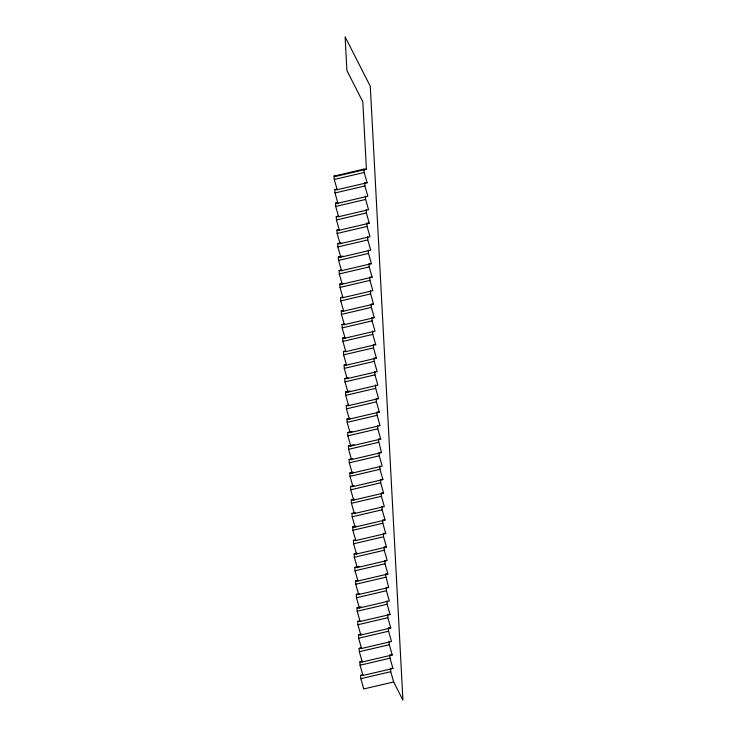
<?xml version="1.0" encoding="UTF-8"?>
<svg xmlns="http://www.w3.org/2000/svg" width="737" height="737" viewBox="0 0 737 737"><rect width="100%" height="100%" fill="white"/><g stroke="black" fill="none" stroke-linecap="round" stroke-linejoin="round"><path stroke-width="1.11" d="M364.023 169.105L364.198 172.476L367.118 182.73L337.187 189.731L334.266 179.478L334.073 176.106L364.023 169.105L366.4 169.243L362.807 101.78L346.906 70.577L345.119 36.85L370.278 86.247L402.927 700.15L393.659 681.955L390.739 671.693L390.555 668.321M366.4 169.243L336.45 176.244L334.073 176.106M334.266 179.478L364.198 172.476M364.732 182.592L364.916 185.964L367.837 196.226L337.905 203.228L334.994 192.965L334.81 189.593L337.021 189.077M334.994 192.965L364.916 185.964M365.451 196.088L365.635 199.46L368.555 209.713L338.624 216.715L335.703 206.461L335.528 203.09L337.749 202.564M335.703 206.461L365.635 199.46M366.169 209.575L366.353 212.956L369.265 223.21L339.342 230.211L336.422 219.958L336.247 216.577L338.458 216.061M336.422 219.958L366.353 212.956M369.265 223.21L366.888 223.071L367.072 226.443L369.983 236.706L340.061 243.707L337.141 233.445L336.956 230.073L339.177 229.557M337.141 233.445L367.072 226.443M367.606 236.568L367.781 239.94L370.702 250.193L340.78 257.195L337.859 246.941L337.675 243.569L341.001 242.786M337.859 246.941L367.781 239.94M368.325 250.055L368.5 253.427L371.42 263.689L341.498 270.691L338.578 260.428L338.394 257.056L342.834 256.025M338.578 260.428L368.5 253.427M371.42 263.689L369.044 263.551L369.219 266.923L372.139 277.176L342.217 284.178L339.296 273.924L339.112 270.553L341.332 270.028M339.296 273.924L369.219 266.923M369.753 277.038L369.937 280.41L372.858 290.673L342.935 297.674L340.015 287.412L339.831 284.04L343.156 283.266M340.015 287.412L369.937 280.41M370.471 290.535L370.656 293.906L373.576 304.169L343.654 311.161L340.734 300.908L340.549 297.536L342.769 297.011M340.734 300.908L370.656 293.906M373.576 304.169L371.19 304.031L371.374 307.403L374.285 317.656L344.372 324.658L341.452 314.395L341.268 311.023L343.488 310.507M341.452 314.395L371.374 307.403M371.909 317.518L372.093 320.89L375.004 331.153L345.091 338.145L342.171 327.891L341.986 324.52L344.207 324.004M342.171 327.891L372.093 320.89M372.627 331.014L372.802 334.386L375.723 344.64L345.81 351.641L342.889 341.388L342.705 338.007L344.925 337.491M342.889 341.388L372.802 334.386M373.346 344.501L373.521 347.873L376.441 358.136L346.528 365.137L343.608 354.875L343.424 351.503L345.644 350.987M343.608 354.875L373.521 347.873M376.441 358.136L374.064 357.998L374.239 361.37L377.16 371.632L347.191 378.634L344.271 368.38L344.142 364.999L346.362 364.474M344.271 368.38L374.239 361.37M374.783 371.485L374.958 374.866L377.878 385.119L347.91 392.13L344.99 381.877L344.815 378.496L348.14 377.722M344.99 381.877L374.958 374.866M375.492 384.981L375.677 388.353L378.597 398.616L348.629 405.626L345.708 395.364L345.533 391.992L349.964 390.951M345.708 395.364L375.677 388.353M378.597 398.616L376.211 398.477L376.395 401.849L379.306 412.103L349.347 419.113L346.427 408.86L346.243 405.488L348.463 404.963M346.427 408.86L376.395 401.849M376.929 411.965L377.114 415.336L380.025 425.599L350.066 432.61L347.145 422.347L346.961 418.975L350.296 418.201M347.145 422.347L377.114 415.336M377.648 425.461L377.823 428.833L380.743 439.086L350.775 446.097L347.864 435.843L347.68 432.472L352.12 431.431M347.864 435.843L377.823 428.833M378.422 440.072L381.462 452.582L351.494 459.593L348.583 449.33L348.398 445.959L353.944 444.66M348.583 449.33L378.542 442.329M379.085 452.444L379.26 455.816L382.181 466.079L352.212 473.09L349.292 462.827L349.117 459.455L352.443 458.672M349.292 462.827L379.26 455.816M379.804 465.941L379.979 469.312L382.899 479.566L352.931 486.577L350.011 476.323L349.835 472.942L353.161 472.168M350.011 476.323L379.979 469.312M382.899 479.566L380.513 479.428L380.697 482.799L383.618 493.062L353.649 500.073L350.729 489.81L350.554 486.438L353.88 485.665M350.729 489.81L380.697 482.799M383.618 493.062L381.232 492.924L381.416 496.296L384.327 506.549L354.368 513.56L351.448 503.307L351.263 499.935L354.598 499.152M351.448 503.307L381.416 496.296M381.95 506.411L382.135 509.783L385.046 520.046L355.087 527.056L352.166 516.794L351.982 513.422L355.317 512.648M352.166 516.794L382.135 509.783M382.669 519.907L382.844 523.279L385.764 533.542L355.796 540.543L352.885 530.29L352.701 526.918L356.035 526.135M352.885 530.29L382.844 523.279M385.764 533.542L383.387 533.395L383.562 536.776L386.483 547.029L356.515 554.04L353.603 543.786L353.419 540.405L355.639 539.889M353.603 543.786L383.562 536.776M384.106 546.891L384.281 550.263L387.201 560.525L357.233 567.536L354.313 557.273L354.138 553.902L357.463 553.119M354.313 557.273L384.281 550.263M384.825 560.387L385 563.759L387.92 574.012L357.952 581.023L355.031 570.77L354.856 567.398L359.297 566.357M355.031 570.77L385 563.759M385.598 574.998L388.639 587.509L358.67 594.519L355.75 584.257L355.575 580.885L357.795 580.369M355.75 584.257L385.718 577.246M386.252 587.371L386.437 590.742L389.348 600.996L359.389 608.007L356.468 597.753L356.293 594.381L359.619 593.598M356.468 597.753L386.437 590.742M386.971 600.858L387.155 604.239L390.066 614.492L360.107 621.503L357.187 611.24L357.003 607.868L361.443 606.837M357.187 611.24L387.155 604.239M390.066 614.492L387.69 614.354L387.865 617.726L390.785 627.988L360.817 634.999L357.906 624.736L357.721 621.365L359.942 620.849M357.906 624.736L387.865 617.726M390.785 627.988L388.408 627.85L388.583 631.222L391.504 641.476L361.535 648.486L358.624 638.233L358.44 634.852L361.775 634.078M358.624 638.233L388.583 631.222M389.127 641.337L389.302 644.709L392.222 654.972L362.254 661.983L359.334 651.72L359.159 648.348L361.379 647.832M359.334 651.72L389.302 644.709M392.222 654.972L389.845 654.834L390.02 658.205L392.941 668.459L362.973 675.47L360.052 665.216L359.877 661.844L362.097 661.319M360.052 665.216L390.02 658.205M393.659 681.955L363.765 688.948L360.854 678.694L360.596 675.332L362.816 674.816M360.854 678.694L390.739 671.693M365.534 182.638L367.118 182.73M334.81 189.593L337.187 189.731M335.528 203.09L337.905 203.228M336.247 216.577L338.624 216.715M336.956 230.073L339.342 230.211M337.675 243.569L340.061 243.707M338.394 257.056L340.78 257.195M339.112 270.553L341.498 270.691M370.554 277.084L372.139 277.176M339.831 284.04L342.217 284.178M340.549 297.536L342.935 297.674M341.268 311.023L343.654 311.161M372.701 317.564L374.285 317.656M341.986 324.52L344.372 324.658M342.705 338.007L345.091 338.145M374.138 344.548L375.723 344.64M343.424 351.503L345.81 351.641M344.142 364.999L346.528 365.137M344.815 378.496L347.191 378.634M345.533 391.992L347.91 392.13M346.243 405.488L348.629 405.626M377.722 412.011L379.306 412.103M346.961 418.975L349.347 419.113M347.68 432.472L350.066 432.61M378.367 438.948L380.743 439.086M348.398 445.959L350.775 446.097M379.877 452.49L381.462 452.582M349.117 459.455L351.494 459.593M349.835 472.942L352.212 473.09M350.554 486.438L352.931 486.577M351.263 499.935L353.649 500.073M351.982 513.422L354.368 513.56M383.461 519.953L385.046 520.046M352.701 526.918L355.087 527.056M353.419 540.405L355.796 540.543M384.898 546.937L386.483 547.029M354.138 553.902L356.515 554.04M354.856 567.398L357.233 567.536M385.534 573.874L387.92 574.012M355.575 580.885L357.952 581.023M387.045 587.417L388.639 587.509M356.293 594.381L358.67 594.519M357.003 607.868L359.389 608.007M357.721 621.365L360.107 621.503M358.44 634.852L360.817 634.999M359.159 648.348L361.535 648.486M359.877 661.844L362.254 661.983M391.356 668.367L392.941 668.459M360.596 675.332L362.973 675.47"/></g></svg>
